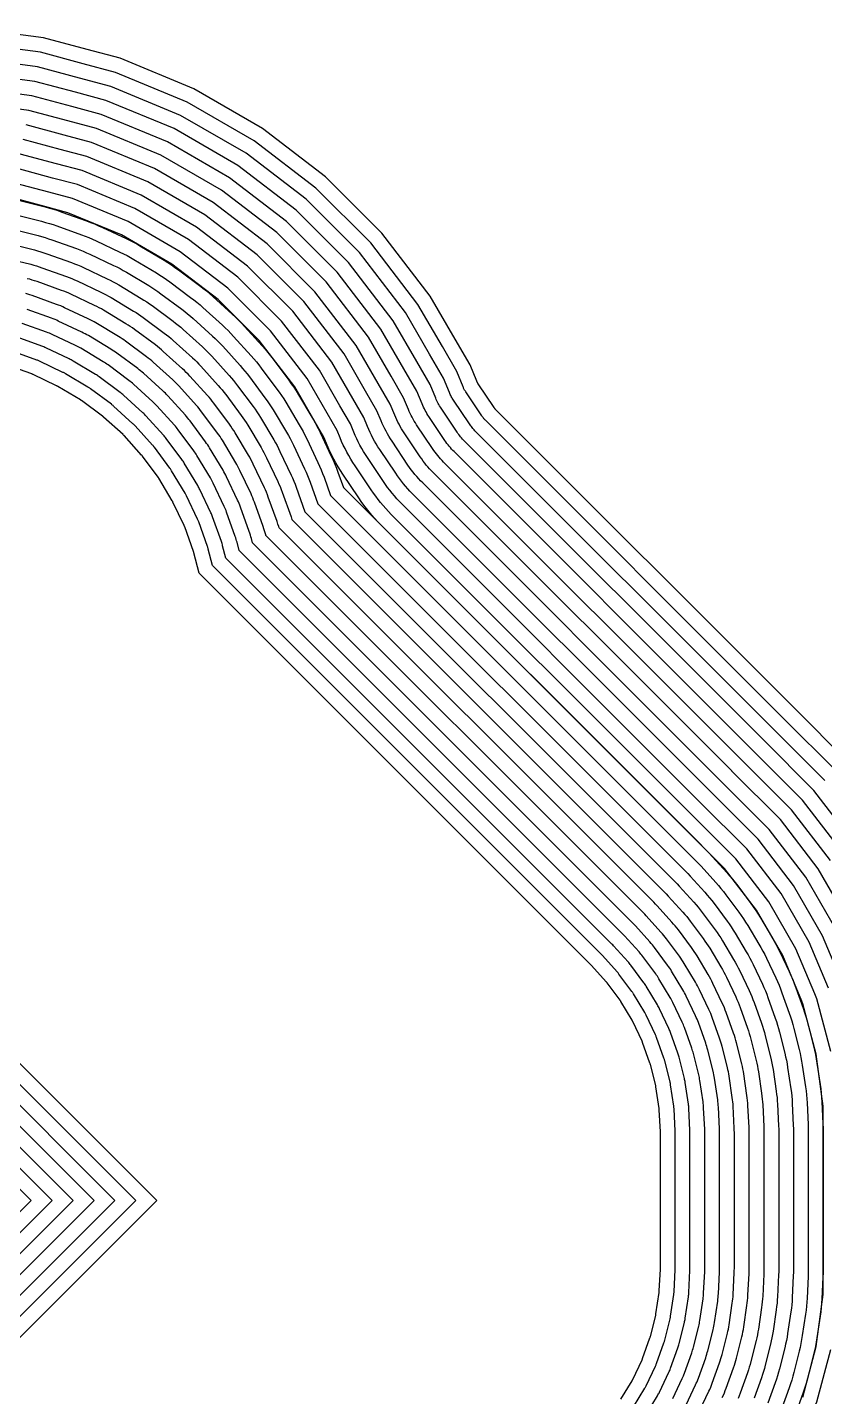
# Model space of a CAD drawing. Header units: metres. Extents: x -0.2 to 25.7, y -0.2 to 18.1.
# Drawn here: x 14.342 to 17.037, y 6.336 to 10.966 of the extents above; entities that cross this region are included whole.
import ezdxf

# ---------------------------------------------------------------- set-up
doc = ezdxf.new("R2010")
doc.units = ezdxf.units.M

msp = doc.modelspace()

# ---------------------------------------------------------------- linework, layer by layer
for points in [[(17.113, 8.4847), (16.9346, 8.6632), (16.9345, 8.6632), (15.9254, 9.6723), (15.9245, 9.6732), (15.9237, 9.6741), (15.9229, 9.675), (15.9221, 9.676), (15.9213, 9.6769), (15.9206, 9.6779), (15.9199, 9.6789), (15.9192, 9.6799), (15.8652, 9.7607), (15.8645, 9.7617), (15.8639, 9.7628), (15.8633, 9.7638), (15.8627, 9.7649), (15.8621, 9.766), (15.8616, 9.7671), (15.8611, 9.7682), (15.8606, 9.7693), (15.838, 9.8239), (15.7878, 9.9109), (15.7036, 10.0566), (15.54, 10.2699), (15.3499, 10.46), (15.1367, 10.6236), (14.9039, 10.758), (14.6555, 10.8609), (14.5435, 10.8909), (14.3959, 10.9304), (14.1294, 10.9655)], [(17.0753, 8.4517), (16.8992, 8.6278), (16.8992, 8.6279), (15.89, 9.637), (15.8883, 9.6387), (15.8867, 9.6405), (15.885, 9.6424), (15.8835, 9.6443), (15.8819, 9.6462), (15.8804, 9.6481), (15.879, 9.6501), (15.8776, 9.6521), (15.8236, 9.7329), (15.8223, 9.735), (15.821, 9.7371), (15.8198, 9.7392), (15.8186, 9.7413), (15.8175, 9.7435), (15.8164, 9.7457), (15.8154, 9.748), (15.8144, 9.7502), (15.7931, 9.8017), (15.7445, 9.8859), (15.6619, 10.0288), (15.5023, 10.2369), (15.3169, 10.4223), (15.1088, 10.5819), (14.8817, 10.7131), (14.6394, 10.8134), (14.5306, 10.8426), (14.3861, 10.8813), (14.1261, 10.9155)], [(17.0377, 8.4187), (16.8639, 8.5925), (16.8638, 8.5925), (15.8547, 9.6016), (15.8521, 9.6043), (15.8496, 9.607), (15.8472, 9.6097), (15.8448, 9.6125), (15.8425, 9.6154), (15.8403, 9.6183), (15.8381, 9.6213), (15.836, 9.6244), (15.7821, 9.7051), (15.78, 9.7082), (15.7781, 9.7114), (15.7763, 9.7145), (15.7745, 9.7178), (15.7728, 9.721), (15.7712, 9.7243), (15.7696, 9.7277), (15.7682, 9.7311), (15.7481, 9.7795), (15.7011, 9.8609), (15.6203, 10.001), (15.4646, 10.2038), (15.2838, 10.3846), (15.081, 10.5403), (14.8596, 10.6681), (14.6233, 10.766), (14.5176, 10.7943), (14.3764, 10.8321), (14.1229, 10.8655)], [(17.1397, 8.2036), (17, 8.3856), (16.8285, 8.5571), (16.8285, 8.5572), (15.8193, 9.5663), (15.8159, 9.5698), (15.8126, 9.5734), (15.8093, 9.5771), (15.8061, 9.5808), (15.8031, 9.5847), (15.8001, 9.5886), (15.7972, 9.5925), (15.7945, 9.5966), (15.7405, 9.6774), (15.7378, 9.6815), (15.7352, 9.6857), (15.7328, 9.6899), (15.7304, 9.6942), (15.7281, 9.6986), (15.726, 9.703), (15.7239, 9.7074), (15.722, 9.7119), (15.7032, 9.7574), (15.6578, 9.8359), (15.5786, 9.9731), (15.4269, 10.1708), (15.2508, 10.3469), (15.0531, 10.4986), (14.8374, 10.6232), (14.6072, 10.7185), (14.5047, 10.746), (14.3666, 10.783), (14.1196, 10.8155)], [(17.098, 8.1757), (16.9623, 8.3526), (16.7931, 8.5218), (16.7931, 8.5218), (15.784, 9.5309), (15.7797, 9.5353), (15.7755, 9.5398), (15.7714, 9.5444), (15.7675, 9.5491), (15.7637, 9.5539), (15.7599, 9.5588), (15.7564, 9.5637), (15.7529, 9.5688), (15.6989, 9.6496), (15.6956, 9.6547), (15.6923, 9.66), (15.6893, 9.6653), (15.6863, 9.6706), (15.6835, 9.6761), (15.6808, 9.6816), (15.6782, 9.6872), (15.6758, 9.6928), (15.6582, 9.7352), (15.6145, 9.8109), (15.537, 9.9453), (15.3893, 10.1378), (15.2178, 10.3093), (15.0253, 10.4569), (14.8152, 10.5782), (14.5911, 10.6711), (14.4918, 10.6977), (14.3568, 10.7339), (14.1163, 10.7655)], [(17.0563, 8.1479), (16.9246, 8.3195), (16.7578, 8.4864), (16.7577, 8.4864), (15.7486, 9.4956), (15.7435, 9.5008), (15.7385, 9.5062), (15.7336, 9.5117), (15.7288, 9.5174), (15.7242, 9.5231), (15.7198, 9.529), (15.7155, 9.535), (15.7113, 9.541), (15.6573, 9.6218), (15.6533, 9.628), (15.6495, 9.6342), (15.6457, 9.6406), (15.6422, 9.6471), (15.6388, 9.6536), (15.6356, 9.6602), (15.6325, 9.6669), (15.6296, 9.6737), (15.6133, 9.7131), (15.5712, 9.7859), (15.4953, 9.9175), (15.3516, 10.1047), (15.1847, 10.2716), (14.9975, 10.4153), (14.7931, 10.5333), (14.575, 10.6236), (14.4788, 10.6494), (14.347, 10.6847), (14.113, 10.7155)], [(17.1196, 7.9384), (17.0147, 8.1201), (16.887, 8.2865), (16.7224, 8.451), (16.7224, 8.4511), (15.7133, 9.4602), (15.7073, 9.4664), (15.7014, 9.4727), (15.6957, 9.4791), (15.6902, 9.4857), (15.6848, 9.4924), (15.6796, 9.4992), (15.6746, 9.5062), (15.6697, 9.5132), (15.6158, 9.594), (15.6111, 9.6012), (15.6066, 9.6085), (15.6022, 9.616), (15.5981, 9.6235), (15.5941, 9.6311), (15.5904, 9.6388), (15.5868, 9.6466), (15.5834, 9.6545), (15.5684, 9.6909), (15.5279, 9.7609), (15.4536, 9.8896), (15.3139, 10.0717), (15.1517, 10.2339), (14.9696, 10.3736), (14.7709, 10.4884), (14.5589, 10.5762), (14.4659, 10.6011), (14.3373, 10.6356)], [(17.0747, 7.9162), (16.973, 8.0922), (16.8493, 8.2535), (16.6871, 8.4157), (16.687, 8.4157), (15.6779, 9.4249), (15.6711, 9.4319), (15.6644, 9.4391), (15.6579, 9.4464), (15.6515, 9.4539), (15.6454, 9.4616), (15.6395, 9.4694), (15.6337, 9.4774), (15.6282, 9.4855), (15.5742, 9.5663), (15.5688, 9.5745), (15.5637, 9.5828), (15.5587, 9.5913), (15.554, 9.5999), (15.5495, 9.6086), (15.5452, 9.6175), (15.5411, 9.6264), (15.5372, 9.6354), (15.5234, 9.6687), (15.4846, 9.7359), (15.412, 9.8618), (15.2763, 10.0386), (15.1186, 10.1963), (14.9418, 10.332), (14.7487, 10.4434), (14.5428, 10.5287), (14.4529, 10.5528), (14.3275, 10.5864)], [(17.0954, 7.7354), (17.0297, 7.894), (16.9314, 8.0644), (16.8116, 8.2204), (16.6517, 8.3803), (16.6517, 8.3804), (15.6426, 9.3895), (15.6348, 9.3974), (15.6273, 9.4055), (15.62, 9.4138), (15.6129, 9.4222), (15.606, 9.4308), (15.5993, 9.4396), (15.5928, 9.4486), (15.5866, 9.4577), (15.5326, 9.5385), (15.5266, 9.5477), (15.5208, 9.5571), (15.5152, 9.5667), (15.5099, 9.5764), (15.5048, 9.5862), (15.5, 9.5961), (15.4954, 9.6061), (15.491, 9.6163), (15.4785, 9.6466), (15.4413, 9.7109), (15.3703, 9.8339), (15.2386, 10.0056), (15.0856, 10.1586), (14.9139, 10.2903), (14.7266, 10.3985), (14.5267, 10.4813), (14.44, 10.5045), (14.3177, 10.5373)], [(17.0492, 7.7163), (16.9848, 7.8719), (16.8897, 8.0365), (16.774, 8.1874), (16.6164, 8.345), (16.6163, 8.345), (15.6072, 9.3541), (15.5986, 9.3629), (15.5903, 9.3719), (15.5821, 9.3811), (15.5742, 9.3905), (15.5666, 9.4001), (15.5591, 9.4098), (15.552, 9.4198), (15.545, 9.4299), (15.491, 9.5107), (15.4843, 9.521), (15.4779, 9.5314), (15.4717, 9.542), (15.4658, 9.5528), (15.4602, 9.5637), (15.4548, 9.5747), (15.4497, 9.5859), (15.4448, 9.5971), (15.4335, 9.6244), (15.398, 9.6859), (15.3286, 9.8061), (15.2009, 9.9726), (15.0526, 10.1209), (14.8861, 10.2486), (14.7044, 10.3535), (14.5106, 10.4338), (14.4271, 10.4562), (14.3079, 10.4881)], [(17.0576, 7.5028), (17.0101, 7.6801), (17.003, 7.6972), (16.9398, 7.8497), (16.848, 8.0087), (16.7363, 8.1544), (16.581, 8.3096), (16.581, 8.3097), (15.5718, 9.3188), (15.5624, 9.3284), (15.5532, 9.3383), (15.5443, 9.3485), (15.5356, 9.3588), (15.5272, 9.3693), (15.519, 9.3801), (15.5111, 9.391), (15.5034, 9.4021), (15.4495, 9.4829), (15.4421, 9.4942), (15.435, 9.5057), (15.4282, 9.5174), (15.4217, 9.5292), (15.4155, 9.5412), (15.4096, 9.5533), (15.404, 9.5656), (15.3986, 9.578), (15.3886, 9.6023), (15.3547, 9.6609), (15.287, 9.7783), (15.1632, 9.9395), (15.0195, 10.0832), (14.8583, 10.207), (14.6823, 10.3086), (14.4945, 10.3864), (14.4141, 10.4079), (14.2981, 10.439)], [(16.9626, 6.3339), (17.0085, 6.5049), (17.0316, 6.6804), (17.0316, 7.3175), (17.0085, 7.493), (16.9626, 7.664), (16.9568, 7.678), (16.8949, 7.8275), (16.8064, 7.9809), (16.6986, 8.1213), (16.5457, 8.2743), (16.5456, 8.2743), (15.5365, 9.2834), (15.5262, 9.294), (15.5162, 9.3048), (15.5064, 9.3158), (15.4969, 9.3271), (15.4877, 9.3386), (15.4788, 9.3503), (15.4702, 9.3622), (15.4619, 9.3744), (15.4079, 9.4551), (15.3999, 9.4675), (15.3921, 9.48), (15.3847, 9.4927), (15.3776, 9.5056), (15.3708, 9.5187), (15.3644, 9.5319), (15.3582, 9.5453), (15.3524, 9.5589), (15.3437, 9.5801), (15.3114, 9.6359), (15.2453, 9.7504), (15.1256, 9.9065), (14.9865, 10.0456), (14.8304, 10.1653), (14.6601, 10.2637), (14.4784, 10.3389), (14.4012, 10.3596), (14.2884, 10.3898)], [(14.3164, 10.3797), (14.4021, 10.3583), (14.4163, 10.3545), (14.4304, 10.3504), (14.4445, 10.346), (14.4584, 10.3412), (14.5416, 10.3114), (14.5554, 10.3063), (14.569, 10.3008), (14.5826, 10.295), (14.596, 10.2889), (14.6758, 10.2511), (14.689, 10.2447), (14.7021, 10.2379), (14.715, 10.2308), (14.7277, 10.2234), (14.8035, 10.178), (14.816, 10.1702), (14.8284, 10.1622), (14.8405, 10.1539), (14.8524, 10.1453), (14.9234, 10.0926), (14.9351, 10.0837), (14.9466, 10.0745), (14.9579, 10.065), (14.9689, 10.0553), (15.0343, 9.996), (15.0451, 9.986), (15.0557, 9.9757), (15.066, 9.9651), (15.076, 9.9543), (15.1353, 9.8889), (15.145, 9.8779), (15.1545, 9.8666), (15.1637, 9.8551), (15.1726, 9.8434), (15.2253, 9.7724), (15.2339, 9.7605), (15.2422, 9.7484), (15.2502, 9.736), (15.258, 9.7235), (15.3034, 9.6477), (15.3108, 9.635), (15.3179, 9.6221), (15.3247, 9.609), (15.3311, 9.5958), (15.3689, 9.516), (15.375, 9.5026), (15.3808, 9.489), (15.3863, 9.4754), (15.3914, 9.4616), (15.41, 9.4098), (16.6359, 8.1838), (16.6462, 8.1733), (16.6562, 8.1625), (16.7057, 8.1079), (16.7154, 8.0969), (16.7249, 8.0856), (16.7341, 8.0741), (16.743, 8.0624), (16.7869, 8.0033), (16.7955, 7.9913), (16.8039, 7.9792), (16.8119, 7.9668), (16.8196, 7.9543), (16.8575, 7.8911), (16.8649, 7.8784), (16.872, 7.8655), (16.8788, 7.8525), (16.8852, 7.8392), (16.9167, 7.7727), (16.9228, 7.7593), (16.9286, 7.7457), (16.9341, 7.7321), (16.9392, 7.7183), (16.9641, 7.6489), (16.9688, 7.635), (16.9733, 7.621), (16.9774, 7.6068), (16.9811, 7.5926), (16.999, 7.5211), (17.0024, 7.5068), (17.0055, 7.4924), (17.0082, 7.4779), (17.0105, 7.4634), (17.0213, 7.3905), (17.0233, 7.376), (17.0249, 7.3613), (17.0262, 7.3466), (17.0271, 7.332), (17.0307, 7.2584), (17.0313, 7.2437), (17.0314, 7.229), (17.0314, 6.769), (17.0313, 6.7542), (17.0307, 6.7395), (17.0271, 6.666), (17.0262, 6.6513), (17.0249, 6.6366), (17.0233, 6.622), (17.0213, 6.6074), (17.0105, 6.5345), (17.0082, 6.52), (17.0055, 6.5055), (17.0024, 6.4911), (16.999, 6.4768), (16.9811, 6.4054), (16.9774, 6.3911), (16.9733, 6.377), (16.9688, 6.3629), (16.9641, 6.349), (16.9392, 6.2797)], [(14.3042, 10.3312), (14.3899, 10.3098), (14.403, 10.3063), (14.4159, 10.3026), (14.4288, 10.2985), (14.4416, 10.2941), (14.5247, 10.2644), (14.5374, 10.2596), (14.5499, 10.2546), (14.5623, 10.2493), (14.5746, 10.2437), (14.6544, 10.2059), (14.6666, 10.2), (14.6785, 10.1938), (14.6904, 10.1873), (14.702, 10.1805), (14.7778, 10.1351), (14.7893, 10.128), (14.8006, 10.1206), (14.8117, 10.113), (14.8227, 10.1051), (14.8936, 10.0525), (14.9043, 10.0443), (14.9149, 10.0359), (14.9252, 10.0272), (14.9353, 10.0182), (15.0008, 9.9589), (15.0107, 9.9497), (15.0203, 9.9403), (15.0297, 9.9307), (15.0389, 9.9208), (15.0982, 9.8553), (15.1072, 9.8452), (15.1159, 9.8349), (15.1243, 9.8243), (15.1325, 9.8136), (15.1851, 9.7427), (15.193, 9.7317), (15.2006, 9.7206), (15.208, 9.7093), (15.2151, 9.6978), (15.2605, 9.622), (15.2673, 9.6104), (15.2738, 9.5985), (15.28, 9.5866), (15.2859, 9.5744), (15.3237, 9.4946), (15.3293, 9.4823), (15.3346, 9.4699), (15.3396, 9.4574), (15.3444, 9.4447), (15.3667, 9.3824), (16.6006, 8.1485), (16.61, 8.1388), (16.6192, 8.1289), (16.6686, 8.0744), (16.6776, 8.0642), (16.6863, 8.0539), (16.6947, 8.0434), (16.7029, 8.0326), (16.7467, 7.9735), (16.7546, 7.9625), (16.7623, 7.9514), (16.7696, 7.9401), (16.7767, 7.9286), (16.8146, 7.8654), (16.8214, 7.8538), (16.8279, 7.842), (16.8341, 7.83), (16.84, 7.8178), (16.8715, 7.7513), (16.8771, 7.739), (16.8825, 7.7266), (16.8875, 7.7141), (16.8922, 7.7014), (16.917, 7.6321), (16.9214, 7.6193), (16.9254, 7.6064), (16.9292, 7.5935), (16.9326, 7.5804), (16.9505, 7.509), (16.9537, 7.4959), (16.9565, 7.4827), (16.9589, 7.4694), (16.9611, 7.4561), (16.9719, 7.3832), (16.9737, 7.3698), (16.9752, 7.3564), (16.9763, 7.343), (16.9772, 7.3295), (16.9808, 7.2559), (16.9813, 7.2425), (16.9814, 7.229), (16.9814, 6.769), (16.9813, 6.7555), (16.9808, 6.742), (16.9772, 6.6684), (16.9763, 6.655), (16.9752, 6.6415), (16.9737, 6.6281), (16.9719, 6.6147), (16.9611, 6.5419), (16.9589, 6.5285), (16.9565, 6.5153), (16.9537, 6.5021), (16.9505, 6.4889), (16.9326, 6.4175), (16.9292, 6.4044), (16.9254, 6.3915), (16.9214, 6.3786), (16.917, 6.3658), (16.8922, 6.2965)], [(14.2921, 10.2827), (14.3778, 10.2613), (14.3896, 10.2581), (14.4014, 10.2547), (14.4131, 10.251), (14.4247, 10.247), (14.5079, 10.2173), (14.5194, 10.213), (14.5308, 10.2084), (14.542, 10.2036), (14.5532, 10.1985), (14.633, 10.1607), (14.6441, 10.1554), (14.655, 10.1497), (14.6657, 10.1438), (14.6763, 10.1376), (14.7521, 10.0922), (14.7625, 10.0858), (14.7728, 10.0791), (14.7829, 10.0721), (14.7929, 10.0649), (14.8638, 10.0123), (14.8736, 10.0049), (14.8832, 9.9972), (14.8926, 9.9893), (14.9017, 9.9812), (14.9672, 9.9219), (14.9762, 9.9135), (14.985, 9.905), (14.9935, 9.8962), (15.0019, 9.8872), (15.0612, 9.8217), (15.0693, 9.8126), (15.0772, 9.8032), (15.0849, 9.7936), (15.0923, 9.7838), (15.1449, 9.7129), (15.1521, 9.7029), (15.1591, 9.6928), (15.1658, 9.6825), (15.1722, 9.6721), (15.2176, 9.5963), (15.2238, 9.5857), (15.2297, 9.575), (15.2354, 9.5641), (15.2407, 9.553), (15.2785, 9.4732), (15.2836, 9.462), (15.2884, 9.4508), (15.293, 9.4394), (15.2973, 9.4279), (15.3234, 9.355), (16.5652, 8.1131), (16.5738, 8.1043), (16.5821, 8.0953), (16.6316, 8.0408), (16.6397, 8.0316), (16.6476, 8.0222), (16.6553, 8.0126), (16.6627, 8.0028), (16.7066, 7.9437), (16.7138, 7.9338), (16.7207, 7.9236), (16.7274, 7.9133), (16.7338, 7.9029), (16.7717, 7.8397), (16.7779, 7.8291), (16.7838, 7.8184), (16.7894, 7.8075), (16.7948, 7.7965), (16.8263, 7.7299), (16.8314, 7.7187), (16.8363, 7.7075), (16.8408, 7.6961), (16.8451, 7.6846), (16.8699, 7.6152), (16.8739, 7.6036), (16.8776, 7.5919), (16.881, 7.5801), (16.8841, 7.5683), (16.902, 7.4968), (16.9049, 7.4849), (16.9074, 7.4729), (16.9097, 7.4608), (16.9116, 7.4487), (16.9224, 7.3759), (16.9241, 7.3637), (16.9254, 7.3515), (16.9265, 7.3393), (16.9272, 7.327), (16.9308, 7.2535), (16.9313, 7.2412), (16.9314, 7.229), (16.9314, 6.769), (16.9313, 6.7567), (16.9308, 6.7444), (16.9272, 6.6709), (16.9265, 6.6586), (16.9254, 6.6464), (16.9241, 6.6342), (16.9224, 6.622), (16.9116, 6.5492), (16.9097, 6.5371), (16.9074, 6.525), (16.9049, 6.513), (16.902, 6.5011), (16.8841, 6.4296), (16.881, 6.4178), (16.8776, 6.406), (16.8739, 6.3943), (16.8699, 6.3827), (16.8451, 6.3134)], [(14.2799, 10.2342), (14.3656, 10.2128), (14.3763, 10.21), (14.3869, 10.2069), (14.3974, 10.2035), (14.4079, 10.2), (14.491, 10.1702), (14.5014, 10.1664), (14.5116, 10.1622), (14.5218, 10.1579), (14.5318, 10.1533), (14.6117, 10.1155), (14.6216, 10.1107), (14.6314, 10.1056), (14.6411, 10.1003), (14.6506, 10.0947), (14.7264, 10.0493), (14.7358, 10.0435), (14.745, 10.0375), (14.7541, 10.0312), (14.7631, 10.0248), (14.834, 9.9722), (14.8428, 9.9655), (14.8514, 9.9586), (14.8599, 9.9515), (14.8682, 9.9441), (14.9336, 9.8848), (14.9417, 9.8773), (14.9496, 9.8696), (14.9573, 9.8617), (14.9648, 9.8536), (15.0241, 9.7882), (15.0315, 9.7799), (15.0386, 9.7714), (15.0455, 9.7628), (15.0522, 9.754), (15.1048, 9.6831), (15.1112, 9.6741), (15.1175, 9.665), (15.1235, 9.6558), (15.1293, 9.6464), (15.1747, 9.5706), (15.1803, 9.5611), (15.1856, 9.5514), (15.1907, 9.5416), (15.1955, 9.5317), (15.2333, 9.4518), (15.2379, 9.4418), (15.2422, 9.4316), (15.2464, 9.4214), (15.2502, 9.411), (15.28, 9.3279), (15.2801, 9.3275), (16.5299, 8.0778), (16.5376, 8.0698), (16.5451, 8.0618), (16.5945, 8.0072), (16.6019, 7.9989), (16.609, 7.9905), (16.6159, 7.9818), (16.6226, 7.9731), (16.6664, 7.9139), (16.6729, 7.905), (16.6791, 7.8959), (16.6852, 7.8866), (16.691, 7.8772), (16.7288, 7.814), (16.7344, 7.8045), (16.7397, 7.7948), (16.7448, 7.785), (16.7496, 7.7751), (16.7811, 7.7085), (16.7857, 7.6985), (16.7901, 7.6883), (16.7942, 7.6781), (16.798, 7.6677), (16.8228, 7.5984), (16.8264, 7.5879), (16.8298, 7.5774), (16.8328, 7.5668), (16.8356, 7.5561), (16.8535, 7.4847), (16.8561, 7.4739), (16.8584, 7.4631), (16.8604, 7.4523), (16.8621, 7.4414), (16.873, 7.3685), (16.8744, 7.3576), (16.8757, 7.3466), (16.8766, 7.3356), (16.8773, 7.3246), (16.8809, 7.251), (16.8813, 7.24), (16.8814, 7.229), (16.8814, 6.769), (16.8813, 6.7579), (16.8809, 6.7469), (16.8773, 6.6733), (16.8766, 6.6623), (16.8757, 6.6513), (16.8744, 6.6403), (16.873, 6.6294), (16.8621, 6.5565), (16.8604, 6.5456), (16.8584, 6.5348), (16.8561, 6.524), (16.8535, 6.5132), (16.8356, 6.4418), (16.8328, 6.4311), (16.8298, 6.4205), (16.8264, 6.41), (16.8228, 6.3995), (16.798, 6.3302)], [(14.2678, 10.1857), (14.3535, 10.1643), (14.363, 10.1618), (14.3724, 10.159), (14.3817, 10.1561), (14.391, 10.1529), (14.4742, 10.1231), (14.4834, 10.1197), (14.4925, 10.1161), (14.5015, 10.1122), (14.5104, 10.1081), (14.5903, 10.0703), (14.5991, 10.066), (14.6078, 10.0615), (14.6164, 10.0568), (14.6249, 10.0518), (14.7007, 10.0064), (14.709, 10.0013), (14.7173, 9.9959), (14.7253, 9.9904), (14.7333, 9.9846), (14.8042, 9.932), (14.8121, 9.9261), (14.8197, 9.9199), (14.8272, 9.9136), (14.8346, 9.9071), (14.9, 9.8478), (14.9072, 9.8411), (14.9143, 9.8343), (14.9211, 9.8272), (14.9278, 9.82), (14.9871, 9.7546), (14.9936, 9.7472), (14.9999, 9.7397), (15.0061, 9.7321), (15.012, 9.7242), (15.0646, 9.6533), (15.0704, 9.6453), (15.0759, 9.6373), (15.0813, 9.629), (15.0864, 9.6207), (15.1318, 9.5449), (15.1368, 9.5364), (15.1415, 9.5278), (15.146, 9.5191), (15.1503, 9.5103), (15.1881, 9.4304), (15.1922, 9.4215), (15.1961, 9.4125), (15.1997, 9.4034), (15.2031, 9.3942), (15.2329, 9.311), (15.2361, 9.3017), (15.2365, 9.3004), (16.4945, 8.0424), (16.5014, 8.0354), (16.508, 8.0282), (16.5575, 7.9736), (16.564, 7.9663), (16.5703, 7.9588), (16.5764, 7.9511), (16.5824, 7.9433), (16.6263, 7.8841), (16.632, 7.8762), (16.6376, 7.8681), (16.6429, 7.8598), (16.6481, 7.8515), (16.6859, 7.7883), (16.6909, 7.7798), (16.6956, 7.7712), (16.7001, 7.7625), (16.7044, 7.7537), (16.7359, 7.6871), (16.74, 7.6782), (16.7439, 7.6692), (16.7475, 7.6601), (16.7509, 7.6509), (16.7757, 7.5815), (16.7789, 7.5723), (16.7819, 7.5629), (16.7846, 7.5535), (16.7871, 7.544), (16.805, 7.4725), (16.8073, 7.463), (16.8093, 7.4534), (16.8111, 7.4437), (16.8127, 7.434), (16.8235, 7.3612), (16.8248, 7.3515), (16.8259, 7.3417), (16.8267, 7.3319), (16.8273, 7.3221), (16.831, 7.2486), (16.8313, 7.2388), (16.8314, 7.229), (16.8314, 6.769), (16.8313, 6.7591), (16.831, 6.7493), (16.8273, 6.6758), (16.8267, 6.666), (16.8259, 6.6562), (16.8248, 6.6464), (16.8235, 6.6367), (16.8127, 6.5639), (16.8111, 6.5542), (16.8093, 6.5445), (16.8073, 6.5349), (16.805, 6.5254), (16.7871, 6.4539), (16.7846, 6.4445), (16.7819, 6.435), (16.7789, 6.4257), (16.7757, 6.4164), (16.7509, 6.347), (16.7475, 6.3378), (16.7439, 6.3287)], [(16.6907, 6.3322), (16.6943, 6.34), (16.6977, 6.3479), (16.7009, 6.3558), (16.7039, 6.3639), (16.7287, 6.4332), (16.7315, 6.4414), (16.7341, 6.4495), (16.7364, 6.4578), (16.7386, 6.4661), (16.7565, 6.5375), (16.7585, 6.5459), (16.7603, 6.5543), (16.7619, 6.5627), (16.7632, 6.5712), (16.774, 6.6441), (16.7752, 6.6526), (16.7761, 6.6611), (16.7769, 6.6697), (16.7774, 6.6782), (16.781, 6.7518), (16.7813, 6.7604), (16.7814, 6.769), (16.7814, 7.229), (16.7813, 7.2376), (16.781, 7.2461), (16.7774, 7.3197), (16.7769, 7.3283), (16.7761, 7.3368), (16.7752, 7.3454), (16.774, 7.3539), (16.7632, 7.4267), (16.7619, 7.4352), (16.7603, 7.4436), (16.7585, 7.452), (16.7565, 7.4604), (16.7386, 7.5318), (16.7364, 7.5401), (16.7341, 7.5484), (16.7315, 7.5566), (16.7287, 7.5647), (16.7039, 7.634), (16.7009, 7.6421), (16.6977, 7.6501), (16.6943, 7.658), (16.6907, 7.6658), (16.6592, 7.7323), (16.6555, 7.74), (16.6515, 7.7477), (16.6474, 7.7552), (16.643, 7.7626), (16.6052, 7.8258), (16.6007, 7.8331), (16.596, 7.8403), (16.5911, 7.8474), (16.5861, 7.8543), (16.5422, 7.9135), (16.537, 7.9203), (16.5317, 7.927), (16.5261, 7.9336), (16.5204, 7.94), (16.471, 7.9946), (16.4651, 8.0009), (16.4591, 8.007), (15.1924, 9.2738), (15.1912, 9.2779), (15.1886, 9.2861), (15.1858, 9.2942), (15.156, 9.3773), (15.1531, 9.3854), (15.1499, 9.3934), (15.1465, 9.4013), (15.1429, 9.4091), (15.1051, 9.4889), (15.1014, 9.4966), (15.0974, 9.5043), (15.0933, 9.5118), (15.0889, 9.5192), (15.0435, 9.595), (15.039, 9.6023), (15.0343, 9.6095), (15.0295, 9.6166), (15.0245, 9.6235), (14.9718, 9.6945), (14.9666, 9.7013), (14.9613, 9.708), (14.9557, 9.7146), (14.9501, 9.721), (14.8907, 9.7865), (14.8849, 9.7927), (14.8789, 9.7989), (14.8727, 9.8049), (14.8665, 9.8107), (14.801, 9.8701), (14.7946, 9.8757), (14.788, 9.8813), (14.7813, 9.8866), (14.7745, 9.8918), (14.7035, 9.9445), (14.6966, 9.9495), (14.6895, 9.9543), (14.6823, 9.959), (14.675, 9.9635), (14.5992, 10.0089), (14.5918, 10.0133), (14.5843, 10.0174), (14.5766, 10.0214), (14.5689, 10.0251), (14.4891, 10.0629), (14.4813, 10.0665), (14.4734, 10.0699), (14.4654, 10.0731), (14.4573, 10.076), (14.3742, 10.1058), (14.3661, 10.1086), (14.3579, 10.1112), (14.3496, 10.1136), (14.3413, 10.1158)], [(16.614, 6.287), (16.6455, 6.3535), (16.6486, 6.3602), (16.6515, 6.367), (16.6542, 6.3738), (16.6568, 6.3807), (16.6816, 6.4501), (16.684, 6.457), (16.6862, 6.4641), (16.6883, 6.4711), (16.6901, 6.4782), (16.708, 6.5497), (16.7097, 6.5568), (16.7113, 6.564), (16.7126, 6.5713), (16.7138, 6.5786), (16.7246, 6.6514), (16.7256, 6.6587), (16.7264, 6.666), (16.727, 6.6733), (16.7275, 6.6807), (16.7311, 6.7542), (16.7313, 6.7616), (16.7314, 6.769), (16.7314, 7.229), (16.7313, 7.2363), (16.7311, 7.2437), (16.7275, 7.3172), (16.727, 7.3246), (16.7264, 7.3319), (16.7256, 7.3392), (16.7246, 7.3465), (16.7138, 7.4194), (16.7126, 7.4266), (16.7113, 7.4339), (16.7097, 7.4411), (16.708, 7.4482), (16.6901, 7.5197), (16.6883, 7.5268), (16.6862, 7.5339), (16.684, 7.5409), (16.6816, 7.5479), (16.6568, 7.6172), (16.6542, 7.6241), (16.6515, 7.6309), (16.6486, 7.6377), (16.6455, 7.6444), (16.614, 7.711), (16.6108, 7.7176), (16.6074, 7.7241), (16.6039, 7.7306), (16.6002, 7.7369), (16.5623, 7.8001), (16.5584, 7.8063), (16.5544, 7.8125), (16.5503, 7.8186), (16.5459, 7.8246), (16.5021, 7.8837), (16.4976, 7.8896), (16.493, 7.8953), (16.4883, 7.9009), (16.4834, 7.9065), (16.4339, 7.961), (16.4289, 7.9664), (16.4238, 7.9717), (15.1476, 9.2479), (15.1473, 9.2492), (15.1454, 9.2563), (15.1433, 9.2634), (15.1411, 9.2704), (15.1387, 9.2773), (15.109, 9.3605), (15.1064, 9.3674), (15.1037, 9.3742), (15.1008, 9.381), (15.0977, 9.3877), (15.0599, 9.4675), (15.0567, 9.4742), (15.0533, 9.4807), (15.0498, 9.4871), (15.0461, 9.4935), (15.0007, 9.5693), (14.9968, 9.5755), (14.9928, 9.5817), (14.9886, 9.5878), (14.9843, 9.5937), (14.9317, 9.6647), (14.9272, 9.6705), (14.9226, 9.6763), (14.9179, 9.6819), (14.913, 9.6874), (14.8537, 9.7529), (14.8487, 9.7583), (14.8435, 9.7635), (14.8383, 9.7687), (14.8329, 9.7737), (14.7674, 9.833), (14.7619, 9.8379), (14.7563, 9.8426), (14.7505, 9.8472), (14.7447, 9.8517), (14.6737, 9.9043), (14.6678, 9.9086), (14.6617, 9.9128), (14.6555, 9.9168), (14.6493, 9.9207), (14.5735, 9.9661), (14.5671, 9.9698), (14.5607, 9.9733), (14.5542, 9.9767), (14.5475, 9.9799), (14.4677, 10.0177), (14.461, 10.0208), (14.4542, 10.0237), (14.4474, 10.0264), (14.4405, 10.029), (14.3573, 10.0587), (14.3504, 10.0611), (14.3434, 10.0633), (14.3363, 10.0654)], [(16.5688, 6.3083), (16.6003, 6.3749), (16.6029, 6.3805), (16.6053, 6.3861), (16.6076, 6.3918), (16.6097, 6.3976), (16.6345, 6.4669), (16.6365, 6.4727), (16.6384, 6.4786), (16.6401, 6.4845), (16.6416, 6.4904), (16.6595, 6.5618), (16.6609, 6.5678), (16.6622, 6.5738), (16.6633, 6.5798), (16.6643, 6.5859), (16.6751, 6.6587), (16.6759, 6.6648), (16.6766, 6.6709), (16.6771, 6.677), (16.6775, 6.6831), (16.6811, 6.7567), (16.6814, 6.7628), (16.6814, 6.769), (16.6814, 7.229), (16.6814, 7.2351), (16.6811, 7.2412), (16.6775, 7.3148), (16.6771, 7.3209), (16.6766, 7.327), (16.6759, 7.3331), (16.6751, 7.3392), (16.6643, 7.412), (16.6633, 7.4181), (16.6622, 7.4241), (16.6609, 7.4301), (16.6595, 7.4361), (16.6416, 7.5075), (16.6401, 7.5135), (16.6384, 7.5194), (16.6365, 7.5252), (16.6345, 7.531), (16.6097, 7.6003), (16.6076, 7.6061), (16.6053, 7.6118), (16.6029, 7.6174), (16.6003, 7.623), (16.5688, 7.6896), (16.5661, 7.6951), (16.5633, 7.7005), (16.5604, 7.7059), (16.5573, 7.7112), (16.5194, 7.7744), (16.5162, 7.7796), (16.5128, 7.7847), (16.5094, 7.7898), (16.5058, 7.7948), (16.4619, 7.8539), (16.4582, 7.8588), (16.4544, 7.8636), (16.4504, 7.8683), (16.4463, 7.8729), (16.3969, 7.9274), (16.3927, 7.9319), (16.3884, 7.9363), (15.1024, 9.2223), (15.0988, 9.237), (15.0972, 9.2429), (15.0955, 9.2488), (15.0936, 9.2547), (15.0916, 9.2605), (15.0619, 9.3436), (15.0598, 9.3494), (15.0575, 9.3551), (15.0551, 9.3607), (15.0525, 9.3663), (15.0147, 9.4462), (15.012, 9.4517), (15.0092, 9.4571), (15.0063, 9.4625), (15.0032, 9.4678), (14.9578, 9.5436), (14.9545, 9.5488), (14.9512, 9.5539), (14.9477, 9.559), (14.9441, 9.564), (14.8915, 9.6349), (14.8878, 9.6398), (14.884, 9.6446), (14.88, 9.6493), (14.876, 9.6539), (14.8166, 9.7193), (14.8125, 9.7238), (14.8082, 9.7282), (14.8038, 9.7325), (14.7993, 9.7366), (14.7339, 9.796), (14.7293, 9.8), (14.7246, 9.804), (14.7198, 9.8078), (14.7149, 9.8115), (14.644, 9.8641), (14.639, 9.8677), (14.6339, 9.8712), (14.6288, 9.8745), (14.6236, 9.8778), (14.5478, 9.9232), (14.5425, 9.9263), (14.5371, 9.9292), (14.5317, 9.932), (14.5262, 9.9347), (14.4463, 9.9725), (14.4407, 9.9751), (14.4351, 9.9775), (14.4294, 9.9798), (14.4236, 9.9819), (14.3405, 10.0116)], [(16.5236, 6.3297), (16.5551, 6.3963), (16.5572, 6.4008), (16.5591, 6.4053), (16.5609, 6.4098), (16.5626, 6.4144), (16.5874, 6.4838), (16.589, 6.4884), (16.5905, 6.4931), (16.5919, 6.4978), (16.5931, 6.5025), (16.611, 6.574), (16.6122, 6.5788), (16.6132, 6.5836), (16.6141, 6.5884), (16.6149, 6.5932), (16.6257, 6.6661), (16.6263, 6.6709), (16.6269, 6.6758), (16.6273, 6.6807), (16.6276, 6.6856), (16.6312, 6.7591), (16.6314, 6.7641), (16.6314, 6.769), (16.6314, 7.229), (16.6314, 7.2339), (16.6312, 7.2388), (16.6276, 7.3123), (16.6273, 7.3172), (16.6269, 7.3221), (16.6263, 7.327), (16.6257, 7.3319), (16.6149, 7.4047), (16.6141, 7.4095), (16.6132, 7.4144), (16.6122, 7.4192), (16.611, 7.4239), (16.5931, 7.4954), (16.5919, 7.5001), (16.5905, 7.5048), (16.589, 7.5095), (16.5874, 7.5142), (16.5626, 7.5835), (16.5609, 7.5881), (16.5591, 7.5927), (16.5572, 7.5972), (16.5551, 7.6016), (16.5236, 7.6682), (16.5215, 7.6726), (16.5192, 7.677), (16.5169, 7.6813), (16.5144, 7.6855), (16.4765, 7.7487), (16.4739, 7.7528), (16.4713, 7.757), (16.4685, 7.761), (16.4656, 7.765), (16.4218, 7.8241), (16.4188, 7.828), (16.4157, 7.8319), (16.4126, 7.8356), (16.4093, 7.8393), (16.3598, 7.8939), (16.3565, 7.8975), (16.3531, 7.901), (15.0573, 9.1968), (15.0503, 9.2249), (15.049, 9.2296), (15.0476, 9.2343), (15.0462, 9.239), (15.0446, 9.2436), (15.0148, 9.3268), (15.0131, 9.3314), (15.0113, 9.336), (15.0093, 9.3405), (15.0073, 9.3449), (14.9695, 9.4248), (14.9674, 9.4292), (14.9651, 9.4335), (14.9628, 9.4378), (14.9603, 9.4421), (14.9149, 9.5178), (14.9123, 9.522), (14.9096, 9.5261), (14.9069, 9.5302), (14.904, 9.5342), (14.8514, 9.6051), (14.8484, 9.609), (14.8453, 9.6128), (14.8422, 9.6166), (14.8389, 9.6203), (14.7796, 9.6857), (14.7763, 9.6893), (14.7728, 9.6928), (14.7693, 9.6963), (14.7657, 9.6996), (14.7003, 9.7589), (14.6966, 9.7622), (14.6928, 9.7653), (14.689, 9.7684), (14.6851, 9.7714), (14.6142, 9.824), (14.6102, 9.8269), (14.6061, 9.8296), (14.602, 9.8323), (14.5978, 9.8349), (14.5221, 9.8803), (14.5178, 9.8828), (14.5135, 9.8851), (14.5092, 9.8874), (14.5048, 9.8895), (14.4249, 9.9273), (14.4205, 9.9293), (14.416, 9.9313), (14.4114, 9.9331), (14.4068, 9.9348), (14.3236, 9.9646)], [(16.4336, 6.275), (16.4715, 6.3381), (16.4733, 6.3413), (16.4751, 6.3445), (16.4768, 6.3478), (16.4784, 6.3511), (16.5099, 6.4177), (16.5115, 6.421), (16.5129, 6.4244), (16.5143, 6.4278), (16.5156, 6.4313), (16.5404, 6.5006), (16.5416, 6.5041), (16.5427, 6.5076), (16.5437, 6.5111), (16.5446, 6.5147), (16.5625, 6.5861), (16.5634, 6.5897), (16.5641, 6.5933), (16.5648, 6.5969), (16.5654, 6.6006), (16.5762, 6.6734), (16.5767, 6.6771), (16.5771, 6.6807), (16.5774, 6.6844), (16.5776, 6.6881), (16.5813, 6.7616), (16.5814, 6.7653), (16.5814, 6.769), (16.5814, 7.229), (16.5814, 7.2326), (16.5813, 7.2363), (16.5776, 7.3099), (16.5774, 7.3135), (16.5771, 7.3172), (16.5767, 7.3209), (16.5762, 7.3245), (16.5654, 7.3974), (16.5648, 7.401), (16.5641, 7.4046), (16.5634, 7.4082), (16.5625, 7.4118), (16.5446, 7.4832), (16.5437, 7.4868), (16.5427, 7.4903), (16.5416, 7.4938), (16.5404, 7.4973), (16.5156, 7.5667), (16.5143, 7.5701), (16.5129, 7.5735), (16.5115, 7.5769), (16.5099, 7.5803), (16.4784, 7.6468), (16.4768, 7.6501), (16.4751, 7.6534), (16.4733, 7.6566), (16.4715, 7.6598), (16.4336, 7.723), (16.4317, 7.7261), (16.4297, 7.7292), (16.4276, 7.7322), (16.4255, 7.7352), (16.3816, 7.7943), (16.3794, 7.7973), (16.3771, 7.8002), (16.3747, 7.803), (16.3723, 7.8057), (16.3228, 7.8603), (16.3203, 7.863), (16.3177, 7.8656), (15.0122, 9.1712), (15.0018, 9.2127), (15.0008, 9.2163), (14.9998, 9.2198), (14.9987, 9.2233), (14.9975, 9.2268), (14.9677, 9.31), (14.9665, 9.3134), (14.9651, 9.3168), (14.9636, 9.3202), (14.9621, 9.3236), (14.9243, 9.4034), (14.9227, 9.4067), (14.921, 9.41), (14.9193, 9.4132), (14.9174, 9.4164), (14.872, 9.4921), (14.8701, 9.4953), (14.8681, 9.4984), (14.866, 9.5014), (14.8638, 9.5044), (14.8112, 9.5753), (14.809, 9.5783), (14.8067, 9.5811), (14.8043, 9.5839), (14.8019, 9.5867), (14.7426, 9.6521), (14.74, 9.6548), (14.7375, 9.6575), (14.7348, 9.66), (14.7321, 9.6626), (14.6667, 9.7219), (14.6639, 9.7243), (14.6611, 9.7267), (14.6583, 9.729), (14.6553, 9.7312), (14.5844, 9.7838), (14.5814, 9.786), (14.5784, 9.7881), (14.5753, 9.7901), (14.5721, 9.792), (14.4964, 9.8374), (14.4932, 9.8393), (14.49, 9.841), (14.4867, 9.8427), (14.4834, 9.8443), (14.4036, 9.8821), (14.4002, 9.8836), (14.3968, 9.8851), (14.3934, 9.8865), (14.39, 9.8877), (14.3068, 9.9175)], [(16.3908, 6.3007), (16.4286, 6.3638), (16.4298, 6.3659), (16.431, 6.3681), (16.4322, 6.3703), (16.4332, 6.3725), (16.4647, 6.439), (16.4657, 6.4413), (16.4667, 6.4435), (16.4676, 6.4458), (16.4685, 6.4481), (16.4933, 6.5175), (16.4941, 6.5198), (16.4948, 6.5221), (16.4955, 6.5245), (16.4961, 6.5268), (16.514, 6.5983), (16.5146, 6.6007), (16.5151, 6.6031), (16.5155, 6.6055), (16.5159, 6.6079), (16.5267, 6.6807), (16.5271, 6.6832), (16.5273, 6.6856), (16.5276, 6.6881), (16.5277, 6.6905), (16.5313, 6.7641), (16.5314, 6.7665), (16.5314, 6.769), (16.5314, 7.229), (16.5314, 7.2314), (16.5313, 7.2339), (16.5277, 7.3074), (16.5276, 7.3099), (16.5273, 7.3123), (16.5271, 7.3148), (16.5267, 7.3172), (16.5159, 7.39), (16.5155, 7.3924), (16.5151, 7.3949), (16.5146, 7.3973), (16.514, 7.3997), (16.4961, 7.4711), (16.4955, 7.4735), (16.4948, 7.4758), (16.4941, 7.4782), (16.4933, 7.4805), (16.4685, 7.5498), (16.4676, 7.5521), (16.4667, 7.5544), (16.4657, 7.5566), (16.4647, 7.5589), (16.4332, 7.6254), (16.4322, 7.6276), (16.431, 7.6298), (16.4298, 7.632), (16.4286, 7.6341), (16.3908, 7.6973), (16.3895, 7.6993), (16.3881, 7.7014), (16.3867, 7.7034), (16.3853, 7.7054), (16.3414, 7.7646), (16.3399, 7.7665), (16.3384, 7.7684), (16.3368, 7.7703), (16.3352, 7.7722), (16.2858, 7.8267), (16.2841, 7.8285), (16.2824, 7.8303), (14.967, 9.1456), (14.9533, 9.2006), (14.9526, 9.2029), (14.952, 9.2053), (14.9512, 9.2076), (14.9504, 9.21), (14.9207, 9.2931), (14.9198, 9.2954), (14.9189, 9.2977), (14.9179, 9.3), (14.9169, 9.3022), (14.8791, 9.382), (14.8781, 9.3842), (14.8769, 9.3864), (14.8758, 9.3886), (14.8745, 9.3907), (14.8291, 9.4664), (14.8278, 9.4685), (14.8265, 9.4706), (14.8251, 9.4726), (14.8237, 9.4746), (14.771, 9.5455), (14.7696, 9.5475), (14.768, 9.5494), (14.7664, 9.5513), (14.7648, 9.5531), (14.7055, 9.6186), (14.7038, 9.6204), (14.7021, 9.6221), (14.7004, 9.6238), (14.6986, 9.6255), (14.6331, 9.6848), (14.6313, 9.6864), (14.6294, 9.688), (14.6275, 9.6896), (14.6255, 9.691), (14.5546, 9.7437), (14.5526, 9.7451), (14.5506, 9.7465), (14.5485, 9.7478), (14.5464, 9.7491), (14.4707, 9.7945), (14.4686, 9.7958), (14.4664, 9.7969), (14.4642, 9.7981), (14.462, 9.7991), (14.3822, 9.8369), (14.38, 9.8379), (14.3777, 9.8389), (14.3754, 9.8398), (14.3731, 9.8407), (14.29, 9.8704)], [(16.3479, 6.3264), (16.3857, 6.3895), (16.3863, 6.3906), (16.3869, 6.3917), (16.3875, 6.3928), (16.388, 6.3939), (16.4195, 6.4604), (16.42, 6.4615), (16.4205, 6.4627), (16.421, 6.4638), (16.4214, 6.465), (16.4462, 6.5343), (16.4466, 6.5355), (16.447, 6.5366), (16.4473, 6.5378), (16.4476, 6.539), (16.4655, 6.6104), (16.4658, 6.6116), (16.4661, 6.6128), (16.4663, 6.614), (16.4665, 6.6152), (16.4773, 6.6881), (16.4774, 6.6893), (16.4776, 6.6905), (16.4777, 6.6917), (16.4778, 6.693), (16.4814, 6.7665), (16.4814, 6.7677), (16.4814, 6.769), (16.4814, 7.229), (16.4814, 7.2302), (16.4814, 7.2314), (16.4778, 7.305), (16.4777, 7.3062), (16.4776, 7.3074), (16.4774, 7.3086), (16.4773, 7.3098), (16.4665, 7.3827), (16.4663, 7.3839), (16.4661, 7.3851), (16.4658, 7.3863), (16.4655, 7.3875), (16.4476, 7.4589), (16.4473, 7.4601), (16.447, 7.4613), (16.4466, 7.4625), (16.4462, 7.4636), (16.4214, 7.533), (16.421, 7.5341), (16.4205, 7.5353), (16.42, 7.5364), (16.4195, 7.5375), (16.388, 7.6041), (16.3875, 7.6052), (16.3869, 7.6063), (16.3863, 7.6073), (16.3857, 7.6084), (16.3479, 7.6716), (16.3472, 7.6726), (16.3466, 7.6736), (16.3459, 7.6746), (16.3451, 7.6756), (16.3013, 7.7348), (16.3005, 7.7358), (16.2998, 7.7367), (16.299, 7.7377), (16.2982, 7.7386), (16.2487, 7.7931), (16.2479, 7.794), (16.247, 7.7949), (14.9219, 9.12), (14.9048, 9.1884), (14.9044, 9.1896), (14.9041, 9.1908), (14.9037, 9.192), (14.9033, 9.1931), (14.8736, 9.2763), (14.8732, 9.2774), (14.8727, 9.2786), (14.8722, 9.2797), (14.8717, 9.2808), (14.8339, 9.3606), (14.8334, 9.3617), (14.8328, 9.3628), (14.8322, 9.3639), (14.8316, 9.365), (14.7862, 9.4407), (14.7856, 9.4418), (14.7849, 9.4428), (14.7842, 9.4438), (14.7835, 9.4448), (14.7309, 9.5158), (14.7301, 9.5167), (14.7294, 9.5177), (14.7286, 9.5186), (14.7278, 9.5195), (14.6685, 9.585), (14.6676, 9.5859), (14.6668, 9.5868), (14.6659, 9.5876), (14.665, 9.5885), (14.5995, 9.6478), (14.5986, 9.6486), (14.5977, 9.6494), (14.5967, 9.6501), (14.5958, 9.6509), (14.5248, 9.7035), (14.5238, 9.7042), (14.5228, 9.7049), (14.5218, 9.7056), (14.5207, 9.7062), (14.445, 9.7516), (14.4439, 9.7522), (14.4428, 9.7528), (14.4417, 9.7534), (14.4406, 9.7539), (14.3608, 9.7917), (14.3597, 9.7922), (14.3586, 9.7927), (14.3574, 9.7932), (14.3563, 9.7936), (14.2731, 9.8233)], [(13.79, 7.9881), (14.7792, 6.999), (13.3495, 5.5693)], [(13.7644, 7.943), (14.7085, 6.999), (13.3288, 5.6193)], [(13.7388, 7.8979), (14.6377, 6.999), (13.3081, 5.6693)], [(13.7133, 7.8527), (14.567, 6.999), (13.2874, 5.7193)], [(13.6877, 7.8076), (14.4963, 6.999), (13.2667, 5.7693)], [(13.6621, 7.7624), (14.4256, 6.999), (13.246, 5.8193)], [(13.6362, 7.7177), (14.3549, 6.999), (13.2253, 5.8693)], [(9.5893, 3.3685), (13.7729, 3.3685), (13.9549, 3.3924), (14.1322, 3.4399), (14.3018, 3.5102), (14.4608, 3.602), (14.6064, 3.7137), (16.7363, 5.8436), (16.848, 5.9892), (16.9398, 6.1482), (17.0101, 6.3178), (17.0576, 6.4952)]]:
    msp.add_lwpolyline(points)

doc.saveas('drawing.dxf')
